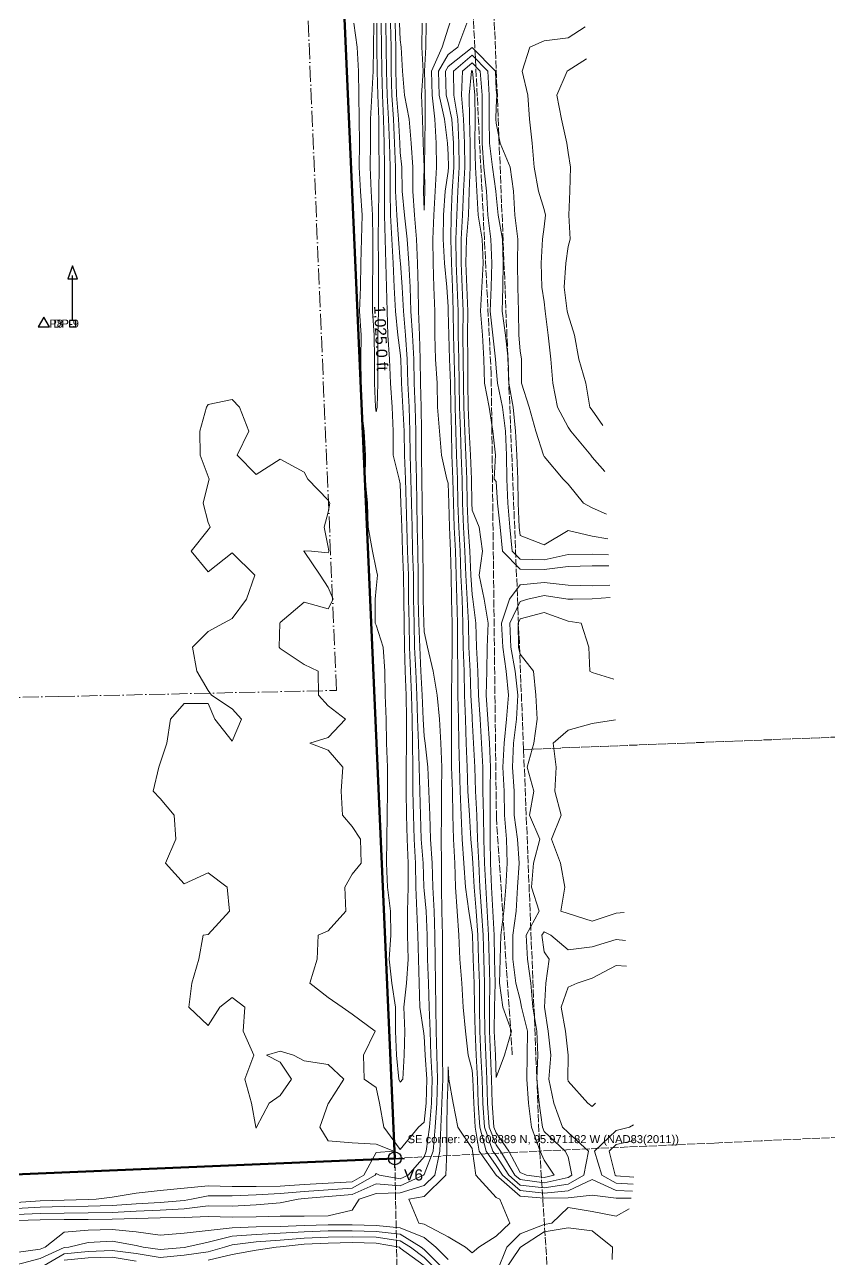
# Model space of a CAD drawing. Extents: x 2926914 to 2934323, y 13779309 to 13785155.
# Drawn here: x 2930566 to 2931069, y 13781331 to 13782103 of the extents above; entities that cross this region are included whole.
import ezdxf
from ezdxf.enums import TextEntityAlignment as Align

# ---------------------------------------------------------------- set-up
doc = ezdxf.new("R2010")
doc.units = 21
doc.header["$LTSCALE"] = 10
doc.header["$MEASUREMENT"] = 0
doc.linetypes.add('DASHDOT', pattern=[1.4, 1, -0.2, 0, -0.2])
doc.linetypes.add('DASHED', pattern=[0.6, 0.5, -0.1])
for name, color, linetype, lineweight in [('ANNO-LABELS', 7, 'CONTINUOUS', 18), ('AQ-DATAPOINT', 7, 'CONTINUOUS', 25), ('AQ-PHOTO', 30, 'CONTINUOUS', 25), ('EXIST-DITCH-NHD', 4, 'DASHED', 18), ('EXIST-PIPELINE-RRC', 30, 'DASHDOT', 18), ('PROJ-ADJOINING', 8, 'DASHED', 13), ('PROJ-AREA', 7, 'CONTINUOUS', 70), ('PROJ-LINE-DIMS', 7, 'CONTINUOUS', 18), ('REF-POINT', 7, 'CONTINUOUS', 25), ('TOPO-CONTOUR', 34, 'CONTINUOUS', 9)]:
    doc.layers.add(name, color=color, linetype=linetype, lineweight=lineweight)
doc.styles.add('LABEL', font='arial.ttf')

# ---------------------------------------------------------------- blocks, each defined once
blk = doc.blocks.new('DP_UPLAND')
at = {"color": 0, "lineweight": -2}
blk.add_lwpolyline([(0, 4), (-3.5, -2), (3.5, -2)], close=True, dxfattribs=at)
blk = doc.blocks.new('PHOTO_ARROW')
at = {"color": 0, "lineweight": -2}
blk.add_line((0, 2), (0, 30), dxfattribs=at)
for points in [[(0, 36), (-3, 28), (3, 28)], [(-2, -2), (2, -2), (2, 2), (-2, 2)]]:
    blk.add_lwpolyline(points, close=True, dxfattribs=at)
blk = doc.blocks.new('REF_POINT')
at = {"color": 0, "lineweight": -2}
for p, q in [((-6, 0), (6, 0)), ((0, -6), (0, 6))]:
    blk.add_line(p, q, dxfattribs=at)
blk.add_circle((0, 0), 4, dxfattribs=at)

msp = doc.modelspace()

# ---------------------------------------------------------------- linework, layer by layer
at = {"layer": 'EXIST-DITCH-NHD'}
msp.add_lwpolyline([(2930871.09, 13781458.87), (2930861.19, 13781606.56), (2930857.91, 13781884.32), (2930815.81, 13782724.91), (2930812.21, 13782767.37)], dxfattribs=at)
at = {"layer": 'EXIST-PIPELINE-RRC'}
for points in [[(2930587.65, 13781682.85), (2930761.13, 13781686.68), (2930733.95, 13782329.73), (2930739.07, 13782667.61)], [(2930225.93, 13781669.52), (2930359.26, 13781523.68), (2930357.18, 13781682.02), (2930377.51, 13781680.15), (2930395.92, 13781678.63), (2930587.65, 13781682.85)]]:
    msp.add_lwpolyline(points, dxfattribs=at)
at = {"layer": 'PROJ-ADJOINING'}
for points in [[(2931023.91, 13782429.82), (2931969.15, 13782464.69), (2931989.29, 13781990.2), (2931842.03, 13781983.9), (2931815.6, 13781982.64), (2931188.4, 13781958.45), (2931201.17, 13781662.53), (2930878.17, 13781649.73), (2930857.05, 13782174.29), (2930856.57, 13782194.79), (2930846.09, 13782422.67), (2930998.64, 13782428.87)], [(2932002.33, 13781714.64), (2931845.08, 13781797.52), (2931809.1, 13781795.81), (2931786.19, 13781794.71), (2931641.93, 13781787.83), (2931559.46, 13781783.89), (2931541.81, 13781783.05), (2931541.97, 13781779.11), (2931556.28, 13781429.33), (2931556.18, 13781429.32), (2931528.98, 13781428.21), (2931426.59, 13781423.51), (2931407.69, 13781422.64), (2931258.34, 13781415.78), (2931177.32, 13781412.06), (2931026.74, 13781405.14), (2930997.41, 13781403.79), (2930888.27, 13781398.78), (2930878.17, 13781649.73), (2931201.17, 13781662.53), (2931277.36, 13781665.03), (2931268.15, 13781891.72), (2931993.07, 13781918.45)], [(2930916.98, 13780757.23), (2930827.75, 13780753.5), (2930820.2, 13780837.19), (2930817.97, 13780923.16), (2930814.97, 13780985.66), (2930812.36, 13781059.29), (2930810.78, 13781092.41), (2930809.28, 13781117.98), (2930805.79, 13781177.53), (2930799.31, 13781308.37), (2930797.67, 13781394.22), (2930888.27, 13781398.78), (2930893.64, 13781314.68), (2930900.85, 13781095.49), (2930902.65, 13781065.46), (2930907.55, 13780907.66), (2930911.06, 13780842.67)]]:
    msp.add_lwpolyline(points, close=True, dxfattribs=at)
at = {"layer": 'PROJ-AREA'}
msp.add_lwpolyline([(2929677.82, 13781347.12), (2929632.73, 13782349.66), (2929630.14, 13782429.14), (2930750.02, 13782474.25), (2930752.5, 13782418.17), (2930797.67, 13781394.22)], close=True, dxfattribs=at)
at = {"layer": 'TOPO-CONTOUR'}
for points, elevation in [([(2930561.01, 13781366.68), (2930576.01, 13781367.61), (2930591.01, 13781368.17), (2930606.01, 13781368.53), (2930611.03, 13781368.72), (2930621.01, 13781370.02), (2930636.01, 13781372.51), (2930651.01, 13781374.07), (2930666.01, 13781375.51), (2930681.01, 13781377.02), (2930696.01, 13781376.63), (2930711.01, 13781376.65), (2930726.01, 13781376.84), (2930741.01, 13781377.82), (2930756.01, 13781378.75), (2930771.01, 13781379.64), (2930778.32, 13781383.72), (2930786.01, 13781397.96), (2930797.06, 13781398.72), (2930786.01, 13781403.07), (2930771.01, 13781404.01), (2930756.01, 13781405.19), (2930750.79, 13781413.72), (2930756.01, 13781428.42), (2930756.27, 13781428.72), (2930765.86, 13781443.72), (2930756.01, 13781452.94), (2930741.01, 13781455.22), (2930734.41, 13781458.72), (2930726.01, 13781461.23), (2930717.51, 13781458.72), (2930726.01, 13781454.24), (2930733.16, 13781443.72), (2930726.01, 13781433.41), (2930719.07, 13781428.72), (2930711.22, 13781413.72), (2930711.01, 13781412.98), (2930710.81, 13781413.72), (2930708.15, 13781428.72), (2930703.88, 13781443.72), (2930709.43, 13781458.72), (2930702.88, 13781473.72), (2930703.87, 13781488.72), (2930696.01, 13781494.64), (2930688.18, 13781488.72), (2930681.01, 13781477.29), (2930668.84, 13781488.72), (2930670.75, 13781503.72), (2930675.17, 13781518.72), (2930677.83, 13781533.72), (2930681.01, 13781534.13), (2930694.4, 13781548.72), (2930692.89, 13781563.72), (2930681.01, 13781572.74), (2930666.01, 13781565.71), (2930654.21, 13781578.72), (2930660.75, 13781593.72), (2930659.8, 13781608.72), (2930651.01, 13781619.21), (2930646.65, 13781623.72), (2930650.13, 13781638.72), (2930651.01, 13781641.15), (2930655.1, 13781653.72), (2930657.47, 13781668.72), (2930666.01, 13781678.43), (2930681.01, 13781678.52), (2930685.19, 13781668.72), (2930696.01, 13781654.99), (2930701.89, 13781668.72), (2930696.01, 13781675.23), (2930683.05, 13781683.72), (2930681.01, 13781686.52), (2930673.92, 13781698.72), (2930671.15, 13781713.72), (2930681.01, 13781723.57), (2930690.53, 13781728.72), (2930696.01, 13781731.56), (2930704.85, 13781743.72), (2930710.08, 13781758.72), (2930696.01, 13781772.65), (2930681.01, 13781760.83), (2930670.4, 13781773.72), (2930681.01, 13781786.91), (2930682.16, 13781788.72), (2930681.01, 13781791.59), (2930677.76, 13781803.72), (2930681.01, 13781816.39), (2930681.64, 13781818.72), (2930681.01, 13781820.24), (2930675.93, 13781833.72), (2930675.83, 13781848.72), (2930679.91, 13781863.72), (2930681.01, 13781865.25), (2930696.01, 13781868.46), (2930700.47, 13781863.72), (2930706.47, 13781848.72), (2930699.19, 13781833.72), (2930711.01, 13781821.59), (2930726.01, 13781831.26), (2930741.01, 13781823.13), (2930743.28, 13781818.72), (2930756.01, 13781805.57), (2930757.09, 13781803.72), (2930756.01, 13781798.15), (2930753.42, 13781788.72), (2930756.01, 13781776.15), (2930756.38, 13781773.72), (2930756.01, 13781772.64), (2930745.55, 13781773.72), (2930741.01, 13781773.98), (2930740.63, 13781773.72), (2930741.01, 13781773.47), (2930750.91, 13781758.72), (2930756.01, 13781750.89), (2930759.14, 13781743.72), (2930756.01, 13781737.68), (2930741.01, 13781741.74), (2930726.01, 13781729.07), (2930725.82, 13781728.72), (2930725.33, 13781713.72), (2930726.01, 13781712.91), (2930741.01, 13781702.78), (2930749.77, 13781698.72), (2930750.03, 13781683.72), (2930756.01, 13781677.11), (2930766.75, 13781668.72), (2930756.01, 13781657.33), (2930744.51, 13781653.72), (2930756.01, 13781649.24), (2930765.24, 13781638.72), (2930764.19, 13781623.72), (2930764.89, 13781608.72), (2930771.01, 13781601.7), (2930776.2, 13781593.72), (2930776.63, 13781578.72), (2930771.01, 13781571.86), (2930766.49, 13781563.72), (2930767.06, 13781548.72), (2930756.01, 13781536.5), (2930749.7, 13781533.72), (2930749.1, 13781518.72), (2930744.6, 13781503.72), (2930756.01, 13781494.68), (2930764.71, 13781488.72), (2930771.01, 13781484.34), (2930785.46, 13781473.72), (2930778.05, 13781458.72), (2930778.51, 13781443.72), (2930786.01, 13781438.5), (2930788.02, 13781428.72), (2930790.83, 13781413.72), (2930801.01, 13781399.69), (2930812.37, 13781413.72), (2930816.01, 13781416.73), (2930817.27, 13781428.72), (2930817.78, 13781443.72), (2930816.63, 13781458.72), (2930816.01, 13781470.64), (2930815.5, 13781473.72), (2930813.28, 13781488.72), (2930812.9, 13781503.72), (2930812.48, 13781518.72), (2930812.08, 13781533.72), (2930811.53, 13781548.72), (2930810.89, 13781563.72), (2930810.65, 13781578.72), (2930809.78, 13781593.72), (2930809.3, 13781608.72), (2930808.99, 13781623.72), (2930808.88, 13781638.72), (2930808.7, 13781653.72), (2930808.43, 13781668.72), (2930808.02, 13781683.72), (2930807.45, 13781698.72), (2930806.91, 13781713.72), (2930806.6, 13781728.72), (2930806.26, 13781743.72), (2930806.14, 13781758.72), (2930805.62, 13781773.72), (2930805.23, 13781788.72), (2930804.74, 13781803.72), (2930804.34, 13781818.72), (2930803.67, 13781833.72), (2930803.49, 13781848.72), (2930802.77, 13781863.72), (2930801.93, 13781878.72), (2930801.34, 13781893.72), (2930801.01, 13781897.64), (2930799.58, 13781908.72), (2930798.13, 13781923.72), (2930797.33, 13781938.72), (2930796.53, 13781953.72), (2930795.77, 13781968.72), (2930795.01, 13781983.72), (2930794.68, 13781998.72), (2930794.7, 13782013.72), (2930794.24, 13782028.72), (2930793.8, 13782043.72), (2930792.9, 13782058.72), (2930792.48, 13782073.72), (2930792.35, 13782088.72), (2930792.07, 13782103.72)], 123), ([(2930561.01, 13781362.9), (2930576.01, 13781363.68), (2930591.01, 13781364.11), (2930606.01, 13781364.36), (2930621.01, 13781364.79), (2930636.01, 13781365.69), (2930651.01, 13781366.56), (2930666.01, 13781367.89), (2930670.66, 13781368.72), (2930681.01, 13781370.88), (2930696.01, 13781370.81), (2930711.01, 13781371.44), (2930726.01, 13781372.18), (2930741.01, 13781373.46), (2930756.01, 13781374.53), (2930771.01, 13781375.67), (2930785.43, 13781383.72), (2930786.01, 13781384.8), (2930788.08, 13781383.72), (2930801.01, 13781381.46), (2930805.95, 13781383.72), (2930816.01, 13781395.22), (2930817.36, 13781398.72), (2930819.29, 13781413.72), (2930820.57, 13781428.72), (2930821.07, 13781443.72), (2930820.25, 13781458.72), (2930819.72, 13781473.72), (2930819.05, 13781488.72), (2930818.68, 13781503.72), (2930818.15, 13781518.72), (2930817.85, 13781533.72), (2930817.18, 13781548.72), (2930816.01, 13781561.57), (2930815.82, 13781563.72), (2930815.35, 13781578.72), (2930814.24, 13781593.72), (2930813.71, 13781608.72), (2930813.31, 13781623.72), (2930812.95, 13781638.72), (2930812.48, 13781653.72), (2930811.93, 13781668.72), (2930811.37, 13781683.72), (2930810.7, 13781698.72), (2930810.07, 13781713.72), (2930809.67, 13781728.72), (2930809.29, 13781743.72), (2930809.25, 13781758.72), (2930808.8, 13781773.72), (2930808.47, 13781788.72), (2930808.08, 13781803.72), (2930807.76, 13781818.72), (2930807.22, 13781833.72), (2930807.12, 13781848.72), (2930806.57, 13781863.72), (2930805.89, 13781878.72), (2930805.4, 13781893.72), (2930804.38, 13781908.72), (2930803.12, 13781923.72), (2930802.25, 13781938.72), (2930801.12, 13781953.72), (2930801.01, 13781954.84), (2930799.99, 13781968.72), (2930798.83, 13781983.72), (2930798.17, 13781998.72), (2930798.08, 13782013.72), (2930797.48, 13782028.72), (2930796.91, 13782043.72), (2930795.86, 13782058.72), (2930795.43, 13782073.72), (2930795.29, 13782088.72), (2930794.95, 13782103.72)], 123.5), ([(2930561.01, 13781355.35), (2930576.01, 13781355.82), (2930591.01, 13781355.98), (2930606.01, 13781356.01), (2930621.01, 13781356.14), (2930636.01, 13781356.57), (2930651.01, 13781357.03), (2930666.01, 13781357.34), (2930681.01, 13781357.87), (2930696.01, 13781357.48), (2930711.01, 13781357.62), (2930726.01, 13781358.02), (2930741.01, 13781358.07), (2930756.01, 13781358.36), (2930771.01, 13781361.81), (2930775.45, 13781368.72), (2930786.01, 13781372.3), (2930801.01, 13781372.58), (2930816.01, 13781377.15), (2930822.68, 13781383.72), (2930825.89, 13781398.72), (2930826.53, 13781413.72), (2930827.16, 13781428.72), (2930827.64, 13781443.72), (2930827.49, 13781458.72), (2930827.49, 13781473.72), (2930827.46, 13781488.72), (2930827.48, 13781503.72), (2930827.49, 13781518.72), (2930827.37, 13781533.72), (2930827.14, 13781548.72), (2930826.91, 13781563.72), (2930826.87, 13781578.72), (2930826.72, 13781593.72), (2930826.84, 13781608.72), (2930826.75, 13781623.72), (2930827.05, 13781638.72), (2930826.47, 13781653.72), (2930825.52, 13781668.72), (2930824.1, 13781683.72), (2930821.66, 13781698.72), (2930818.14, 13781713.72), (2930816.01, 13781723.32), (2930815.81, 13781728.72), (2930815.35, 13781743.72), (2930815.45, 13781758.72), (2930815.15, 13781773.72), (2930814.97, 13781788.72), (2930814.75, 13781803.72), (2930814.6, 13781818.72), (2930814.33, 13781833.72), (2930814.39, 13781848.72), (2930814.17, 13781863.72), (2930813.8, 13781878.72), (2930813.51, 13781893.72), (2930813.1, 13781908.72), (2930812.41, 13781923.72), (2930812.33, 13781938.72), (2930811.87, 13781953.72), (2930811.12, 13781968.72), (2930809.89, 13781983.72), (2930808.94, 13781998.72), (2930808.93, 13782013.72), (2930807.92, 13782028.72), (2930806.72, 13782043.72), (2930803.73, 13782058.72), (2930802.37, 13782073.72), (2930801.65, 13782088.72), (2930801.01, 13782093.27), (2930800.69, 13782103.72)], 124.5), ([(2930561.01, 13781359.12), (2930576.01, 13781359.75), (2930591.01, 13781360.04), (2930606.01, 13781360.19), (2930621.01, 13781360.46), (2930636.01, 13781361.13), (2930651.01, 13781361.8), (2930666.01, 13781362.62), (2930681.01, 13781364.45), (2930696.01, 13781364.33), (2930711.01, 13781365.13), (2930726.01, 13781366.52), (2930737.23, 13781368.72), (2930741.01, 13781369.1), (2930756.01, 13781370.32), (2930771.01, 13781371.69), (2930786.01, 13781378.25), (2930801.01, 13781377.02), (2930815.62, 13781383.72), (2930816.01, 13781384.17), (2930821.62, 13781398.72), (2930822.91, 13781413.72), (2930823.86, 13781428.72), (2930824.35, 13781443.72), (2930823.87, 13781458.72), (2930823.61, 13781473.72), (2930823.26, 13781488.72), (2930823.08, 13781503.72), (2930822.82, 13781518.72), (2930822.61, 13781533.72), (2930822.16, 13781548.72), (2930821.35, 13781563.72), (2930821.03, 13781578.72), (2930820.03, 13781593.72), (2930819.51, 13781608.72), (2930818.95, 13781623.72), (2930818.22, 13781638.72), (2930816.67, 13781653.72), (2930816.01, 13781658.05), (2930815.44, 13781668.72), (2930814.72, 13781683.72), (2930813.95, 13781698.72), (2930813.22, 13781713.72), (2930812.74, 13781728.72), (2930812.32, 13781743.72), (2930812.35, 13781758.72), (2930811.98, 13781773.72), (2930811.72, 13781788.72), (2930811.41, 13781803.72), (2930811.18, 13781818.72), (2930810.78, 13781833.72), (2930810.76, 13781848.72), (2930810.37, 13781863.72), (2930809.85, 13781878.72), (2930809.45, 13781893.72), (2930808.74, 13781908.72), (2930807.77, 13781923.72), (2930807.29, 13781938.72), (2930806.49, 13781953.72), (2930805.37, 13781968.72), (2930803.68, 13781983.72), (2930802.26, 13781998.72), (2930801.95, 13782013.72), (2930801.01, 13782022.79), (2930800.73, 13782028.72), (2930800.03, 13782043.72), (2930798.81, 13782058.72), (2930798.37, 13782073.72), (2930798.22, 13782088.72), (2930797.82, 13782103.72)], 124), ([(2930772.01, 13782103.72), (2930774.09, 13782088.72), (2930775.01, 13782073.72), (2930775.21, 13782058.72), (2930775.39, 13782043.72), (2930775.59, 13782028.72), (2930775.48, 13782013.72), (2930776.19, 13781998.72), (2930777.22, 13781983.72), (2930776.9, 13781968.72), (2930776.48, 13781953.72), (2930776.14, 13781938.72), (2930775.59, 13781923.72), (2930776.72, 13781908.72), (2930776.46, 13781893.72), (2930776.61, 13781878.72), (2930776.53, 13781863.72), (2930778.5, 13781848.72), (2930779.31, 13781833.72), (2930779.07, 13781818.72), (2930780.63, 13781803.72), (2930781.05, 13781788.72), (2930783.7, 13781773.72), (2930786.01, 13781762.34), (2930786.94, 13781758.72), (2930786.01, 13781750.4), (2930785.32, 13781743.72), (2930785.39, 13781728.72), (2930786.01, 13781727.51), (2930790.38, 13781713.72), (2930791.52, 13781698.72), (2930791.55, 13781683.72), (2930792.3, 13781668.72), (2930792.42, 13781653.72), (2930793.16, 13781638.72), (2930793.01, 13781623.72), (2930792.87, 13781608.72), (2930792.72, 13781593.72), (2930792.55, 13781578.72), (2930793.11, 13781563.72), (2930794.97, 13781548.72), (2930795.16, 13781533.72), (2930794.2, 13781518.72), (2930795.87, 13781503.72), (2930798.05, 13781488.72), (2930798.02, 13781473.72), (2930798.73, 13781458.72), (2930800.11, 13781443.72), (2930801.01, 13781441.91), (2930802.76, 13781443.72), (2930803.48, 13781458.72), (2930803.89, 13781473.72), (2930803.38, 13781488.72), (2930805.01, 13781503.72), (2930805.99, 13781518.72), (2930805.66, 13781533.72), (2930805.67, 13781548.72), (2930805.96, 13781563.72), (2930805.94, 13781578.72), (2930805.32, 13781593.72), (2930804.89, 13781608.72), (2930804.66, 13781623.72), (2930804.8, 13781638.72), (2930804.92, 13781653.72), (2930804.93, 13781668.72), (2930804.66, 13781683.72), (2930804.19, 13781698.72), (2930803.76, 13781713.72), (2930803.53, 13781728.72), (2930803.23, 13781743.72), (2930803.04, 13781758.72), (2930802.45, 13781773.72), (2930801.98, 13781788.72), (2930801.41, 13781803.72), (2930801.01, 13781815.79), (2930800.3, 13781818.72), (2930796.6, 13781833.72), (2930796.62, 13781848.72), (2930795.97, 13781863.72), (2930794.9, 13781878.72), (2930794.31, 13781893.72), (2930793.3, 13781908.72), (2930792.85, 13781923.72), (2930792.45, 13781938.72), (2930791.95, 13781953.72), (2930791.55, 13781968.72), (2930791.19, 13781983.72), (2930791.2, 13781998.72), (2930791.31, 13782013.72), (2930790.99, 13782028.72), (2930790.68, 13782043.72), (2930789.94, 13782058.72), (2930789.54, 13782073.72), (2930789.42, 13782088.72), (2930789.2, 13782103.72)], 122.5), ([(2930784.6, 13782103.72), (2930784.37, 13782088.72), (2930784.19, 13782073.72), (2930783.33, 13782058.72), (2930782.47, 13782043.72), (2930782.38, 13782028.72), (2930782.21, 13782013.72), (2930782.8, 13781998.72), (2930783.7, 13781983.72), (2930783.85, 13781968.72), (2930783.82, 13781953.72), (2930783.64, 13781938.72), (2930783.65, 13781923.72), (2930784.72, 13781908.72), (2930784.86, 13781893.72), (2930785.02, 13781878.72), (2930785.5, 13781863.72), (2930786.01, 13781860.78), (2930786.55, 13781863.72), (2930786.95, 13781878.72), (2930787.01, 13781893.72), (2930787.03, 13781908.72), (2930787.56, 13781923.72), (2930787.56, 13781938.72), (2930787.38, 13781953.72), (2930787.32, 13781968.72), (2930787.37, 13781983.72), (2930787.71, 13781998.72), (2930787.92, 13782013.72), (2930787.75, 13782028.72), (2930787.57, 13782043.72), (2930786.99, 13782058.72), (2930786.6, 13782073.72), (2930786.48, 13782088.72), (2930786.33, 13782103.72)], 122), ([(2930817.26, 13782103.72), (2930817.12, 13782088.72), (2930816.19, 13782073.72), (2930816.71, 13782058.72), (2930816.7, 13782043.72), (2930816.5, 13782028.72), (2930816.12, 13782013.72), (2930816.38, 13781998.72), (2930816.01, 13781986.75), (2930815.63, 13781998.72), (2930815.91, 13782013.72), (2930815.49, 13782028.72), (2930815.06, 13782043.72), (2930814.32, 13782058.72), (2930815.47, 13782073.72), (2930814.6, 13782088.72), (2930814.74, 13782103.72)], 125), ([(2930832.04, 13782103.72), (2930831.01, 13782100.58), (2930827.3, 13782088.72), (2930820.55, 13782073.72), (2930821.07, 13782058.72), (2930822.7, 13782043.72), (2930823.55, 13782028.72), (2930823.81, 13782013.72), (2930822.81, 13781998.72), (2930821.99, 13781983.72), (2930821.45, 13781968.72), (2930821.57, 13781953.72), (2930821.96, 13781938.72), (2930822.65, 13781923.72), (2930822.64, 13781908.72), (2930823.19, 13781893.72), (2930824.12, 13781878.72), (2930824.36, 13781863.72), (2930825.54, 13781848.72), (2930826.78, 13781833.72), (2930830.09, 13781818.72), (2930831.01, 13781816.18), (2930831.39, 13781803.72), (2930831.93, 13781788.72), (2930832.54, 13781773.72), (2930832.89, 13781758.72), (2930833.16, 13781743.72), (2930833.52, 13781728.72), (2930833.45, 13781713.72), (2930833.33, 13781698.72), (2930833.13, 13781683.72), (2930833.1, 13781668.72), (2930833.11, 13781653.72), (2930833.18, 13781638.72), (2930833.67, 13781623.72), (2930833.96, 13781608.72), (2930834.45, 13781593.72), (2930835.1, 13781578.72), (2930835.65, 13781563.72), (2930836.66, 13781548.72), (2930837.67, 13781533.72), (2930838.28, 13781518.72), (2930839.52, 13781503.72), (2930840.34, 13781488.72), (2930841.79, 13781473.72), (2930843.54, 13781458.72), (2930846.01, 13781449.42), (2930846.36, 13781443.72), (2930846.97, 13781428.72), (2930847.91, 13781413.72), (2930850.48, 13781398.72), (2930861.01, 13781383.76), (2930861.04, 13781383.72), (2930876.01, 13781370.65), (2930891.01, 13781369.33), (2930906.01, 13781369.63), (2930921.01, 13781371.19), (2930936.01, 13781369.43), (2930945.5, 13781369.34)], 124.5), ([(2930842.65, 13782103.72), (2930837.03, 13782088.72), (2930831.01, 13782084.03), (2930824.92, 13782073.72), (2930825.43, 13782058.72), (2930828.69, 13782043.72), (2930830.61, 13782028.72), (2930831.01, 13782021.63), (2930831.23, 13782013.72), (2930831.01, 13782010.9), (2930829.24, 13781998.72), (2930828.05, 13781983.72), (2930827.83, 13781968.72), (2930828.77, 13781953.72), (2930830.1, 13781938.72), (2930831.01, 13781926.3), (2930831.08, 13781923.72), (2930831.47, 13781908.72), (2930831.94, 13781893.72), (2930832.45, 13781878.72), (2930832.67, 13781863.72), (2930833.08, 13781848.72), (2930833.37, 13781833.72), (2930833.85, 13781818.72), (2930834.28, 13781803.72), (2930834.84, 13781788.72), (2930835.52, 13781773.72), (2930835.95, 13781758.72), (2930836.43, 13781743.72), (2930836.89, 13781728.72), (2930836.94, 13781713.72), (2930837.13, 13781698.72), (2930837.15, 13781683.72), (2930837.44, 13781668.72), (2930837.65, 13781653.72), (2930838.01, 13781638.72), (2930838.53, 13781623.72), (2930839.13, 13781608.72), (2930839.81, 13781593.72), (2930840.86, 13781578.72), (2930841.95, 13781563.72), (2930843.92, 13781548.72), (2930846.01, 13781535.65), (2930846.16, 13781533.72), (2930846.67, 13781518.72), (2930847.27, 13781503.72), (2930847.52, 13781488.72), (2930847.93, 13781473.72), (2930848.45, 13781458.72), (2930849.3, 13781443.72), (2930849.85, 13781428.72), (2930850.84, 13781413.72), (2930854.75, 13781398.72), (2930861.01, 13781389.83), (2930864.95, 13781383.72), (2930876.01, 13781374.07), (2930891.01, 13781372.54), (2930906.01, 13781373.87), (2930921.01, 13781380.99), (2930936.01, 13781374.07), (2930946.17, 13781373.72)], 124), ([(2930928.88, 13781823.51), (2930921.01, 13781832.33), (2930920.16, 13781833.72), (2930907.77, 13781848.72), (2930906.01, 13781851.21), (2930899.39, 13781863.72), (2930896.52, 13781878.72), (2930895.1, 13781893.72), (2930893.54, 13781908.72), (2930891.74, 13781923.72), (2930891.01, 13781929.59), (2930889.65, 13781938.72), (2930889.13, 13781953.72), (2930890.02, 13781968.72), (2930891.01, 13781976.28), (2930891.88, 13781983.72), (2930891.01, 13781987.3), (2930887.5, 13781998.72), (2930884.68, 13782013.72), (2930883.59, 13782028.72), (2930881.81, 13782043.72), (2930880.91, 13782058.72), (2930877.24, 13782073.72), (2930882.14, 13782088.72), (2930891.01, 13782092.63), (2930906.01, 13782094.52), (2930916.62, 13782101.3)], 124), ([(2930930.06, 13781796.76), (2930921.01, 13781800.83), (2930915.7, 13781803.72), (2930906.01, 13781815.53), (2930902.96, 13781818.72), (2930891.01, 13781832.9), (2930890.69, 13781833.72), (2930885.86, 13781848.72), (2930881.74, 13781863.72), (2930876.8, 13781878.72), (2930876.93, 13781893.72), (2930876.01, 13781898.9), (2930875.19, 13781908.72), (2930875.02, 13781923.72), (2930874.5, 13781938.72), (2930874.44, 13781953.72), (2930874.62, 13781968.72), (2930872.66, 13781983.72), (2930871.81, 13781998.72), (2930869.73, 13782013.72), (2930863.5, 13782028.72), (2930861.01, 13782041.17), (2930860.91, 13782043.72), (2930861.01, 13782051.05), (2930861.54, 13782058.72), (2930861.01, 13782062.19), (2930860.6, 13782073.72), (2930846.01, 13782088.47), (2930831.01, 13782076.65), (2930829.28, 13782073.72), (2930829.78, 13782058.72), (2930831.01, 13782054), (2930833.28, 13782043.72), (2930834.29, 13782028.72), (2930834.61, 13782013.72), (2930833.58, 13781998.72), (2930832.86, 13781983.72), (2930832.64, 13781968.72), (2930833.09, 13781953.72), (2930833.7, 13781938.72), (2930834.15, 13781923.72), (2930834.38, 13781908.72), (2930834.76, 13781893.72), (2930835.18, 13781878.72), (2930835.37, 13781863.72), (2930835.86, 13781848.72), (2930836.28, 13781833.72), (2930836.76, 13781818.72), (2930837.16, 13781803.72), (2930837.76, 13781788.72), (2930838.51, 13781773.72), (2930839.01, 13781758.72), (2930839.7, 13781743.72), (2930840.27, 13781728.72), (2930840.43, 13781713.72), (2930840.94, 13781698.72), (2930841.18, 13781683.72), (2930841.77, 13781668.72), (2930842.18, 13781653.72), (2930842.83, 13781638.72), (2930843.38, 13781623.72), (2930844.29, 13781608.72), (2930845.16, 13781593.72), (2930846.01, 13781584.72), (2930846.4, 13781578.72), (2930847.28, 13781563.72), (2930848.48, 13781548.72), (2930849.54, 13781533.72), (2930850, 13781518.72), (2930850.53, 13781503.72), (2930850.63, 13781488.72), (2930850.89, 13781473.72), (2930851.47, 13781458.72), (2930852.23, 13781443.72), (2930852.73, 13781428.72), (2930853.77, 13781413.72), (2930859.03, 13781398.72), (2930861.01, 13781395.91), (2930868.86, 13781383.72), (2930876.01, 13781377.49), (2930891.01, 13781375.76), (2930906.01, 13781378.1), (2930915.73, 13781383.72), (2930918.83, 13781398.72), (2930906.01, 13781410.37), (2930902.48, 13781413.72), (2930897.02, 13781428.72), (2930893.88, 13781443.72), (2930895.13, 13781458.72), (2930893.61, 13781473.72), (2930891.21, 13781488.72), (2930892.12, 13781503.72), (2930894.07, 13781518.72), (2930891.01, 13781523.2), (2930889.67, 13781533.72), (2930891.01, 13781535.83), (2930895.17, 13781533.72), (2930906.01, 13781524.55), (2930921.01, 13781526.5), (2930936.01, 13781530.96), (2930941.81, 13781530.32)], 123.5), ([(2930930.74, 13781781.42), (2930921.01, 13781783.06), (2930906.01, 13781786.67), (2930891.01, 13781777.54), (2930876.01, 13781783.54), (2930875.46, 13781788.72), (2930874.72, 13781803.72), (2930874.53, 13781818.72), (2930873.98, 13781833.72), (2930873.15, 13781848.72), (2930871.55, 13781863.72), (2930869.03, 13781878.72), (2930868.46, 13781893.72), (2930866.8, 13781908.72), (2930864.87, 13781923.72), (2930865.14, 13781938.72), (2930865.4, 13781953.72), (2930864.99, 13781968.72), (2930862.29, 13781983.72), (2930861.01, 13781996.14), (2930860.86, 13781998.72), (2930858.66, 13782013.72), (2930856.95, 13782028.72), (2930856.58, 13782043.72), (2930856.67, 13782058.72), (2930855.83, 13782073.72), (2930846.01, 13782083.64), (2930834.41, 13782073.72), (2930834.48, 13782058.72), (2930836.98, 13782043.72), (2930837.78, 13782028.72), (2930837.99, 13782013.72), (2930837.12, 13781998.72), (2930836.47, 13781983.72), (2930835.9, 13781968.72), (2930836.1, 13781953.72), (2930836.72, 13781938.72), (2930837.22, 13781923.72), (2930837.29, 13781908.72), (2930837.59, 13781893.72), (2930837.91, 13781878.72), (2930838.06, 13781863.72), (2930838.65, 13781848.72), (2930839.18, 13781833.72), (2930839.68, 13781818.72), (2930840.04, 13781803.72), (2930840.67, 13781788.72), (2930841.5, 13781773.72), (2930842.07, 13781758.72), (2930842.97, 13781743.72), (2930843.65, 13781728.72), (2930843.92, 13781713.72), (2930844.74, 13781698.72), (2930845.21, 13781683.72), (2930846.01, 13781670.13), (2930846.11, 13781668.72), (2930846.79, 13781653.72), (2930847.69, 13781638.72), (2930848.11, 13781623.72), (2930848.85, 13781608.72), (2930849.34, 13781593.72), (2930850.09, 13781578.72), (2930850.87, 13781563.72), (2930851.95, 13781548.72), (2930852.93, 13781533.72), (2930853.33, 13781518.72), (2930853.79, 13781503.72), (2930853.74, 13781488.72), (2930853.86, 13781473.72), (2930854.48, 13781458.72), (2930855.17, 13781443.72), (2930855.61, 13781428.72), (2930856.7, 13781413.72), (2930861.01, 13781402.74), (2930863.78, 13781398.72), (2930872.78, 13781383.72), (2930876.01, 13781380.9), (2930891.01, 13781378.98), (2930906.01, 13781382.34)], 123), ([(2930931.18, 13781771.31), (2930921.01, 13781771.77), (2930906.01, 13781771.6), (2930891.01, 13781768.31), (2930876.01, 13781768.6), (2930870.98, 13781773.72), (2930869.48, 13781788.72), (2930868.31, 13781803.72), (2930867.71, 13781818.72), (2930867.46, 13781833.72), (2930866.76, 13781848.72), (2930865.04, 13781863.72), (2930861.76, 13781878.72), (2930861.01, 13781887.95), (2930860.54, 13781893.72), (2930858.99, 13781908.72), (2930857.27, 13781923.72), (2930857.82, 13781938.72), (2930858.26, 13781953.72), (2930857.74, 13781968.72), (2930855.8, 13781983.72), (2930854.95, 13781998.72), (2930853.33, 13782013.72), (2930852.32, 13782028.72), (2930852.26, 13782043.72), (2930852.2, 13782058.72), (2930851.06, 13782073.72), (2930846.01, 13782078.82), (2930840.05, 13782073.72), (2930839.31, 13782058.72), (2930840.67, 13782043.72), (2930841.26, 13782028.72), (2930841.37, 13782013.72), (2930840.66, 13781998.72), (2930840.07, 13781983.72), (2930839.15, 13781968.72), (2930839.11, 13781953.72), (2930839.74, 13781938.72), (2930840.29, 13781923.72), (2930840.2, 13781908.72), (2930840.41, 13781893.72), (2930840.65, 13781878.72), (2930840.76, 13781863.72), (2930841.43, 13781848.72), (2930842.08, 13781833.72), (2930842.59, 13781818.72), (2930842.92, 13781803.72), (2930843.59, 13781788.72), (2930844.49, 13781773.72), (2930845.13, 13781758.72), (2930846.01, 13781746.64), (2930846.5, 13781743.72), (2930848.3, 13781728.72), (2930848.68, 13781713.72), (2930849.65, 13781698.72), (2930849.89, 13781683.72), (2930850.98, 13781668.72), (2930851.83, 13781653.72), (2930852.6, 13781638.72), (2930852.68, 13781623.72), (2930853.1, 13781608.72), (2930853.3, 13781593.72), (2930853.79, 13781578.72), (2930854.46, 13781563.72), (2930855.42, 13781548.72), (2930856.32, 13781533.72), (2930856.66, 13781518.72), (2930857.05, 13781503.72), (2930856.84, 13781488.72), (2930856.83, 13781473.72), (2930857.5, 13781458.72), (2930858.11, 13781443.72), (2930858.49, 13781428.72), (2930859.64, 13781413.72), (2930861.01, 13781410.22), (2930868.93, 13781398.72), (2930876.01, 13781385.4), (2930880.03, 13781383.72), (2930891.01, 13781382.19)], 122.5), ([(2930927.61, 13781852.19), (2930921.01, 13781861.71), (2930919.57, 13781863.72), (2930917.01, 13781878.72), (2930912.72, 13781893.72), (2930910.05, 13781908.72), (2930906.01, 13781921.41), (2930905.34, 13781923.72), (2930903.49, 13781938.72), (2930904.51, 13781953.72), (2930906.01, 13781964.03), (2930907.29, 13781968.72), (2930906.51, 13781983.72), (2930907.14, 13781998.72), (2930907.44, 13782013.72), (2930906.01, 13782022.81), (2930905.24, 13782028.72), (2930901.89, 13782043.72), (2930898.96, 13782058.72), (2930905.42, 13782073.72), (2930906.01, 13782074.03), (2930917.51, 13782081.26)], 124.5), ([(2930931.48, 13781764.45), (2930921.01, 13781764.56), (2930906.01, 13781764.07), (2930891.01, 13781762.16), (2930876.01, 13781762.41), (2930864.9, 13781773.72), (2930863.49, 13781788.72), (2930861.9, 13781803.72), (2930861.01, 13781817.15), (2930859.73, 13781818.72), (2930860.56, 13781833.72), (2930859.01, 13781848.72), (2930856.7, 13781863.72), (2930853.78, 13781878.72), (2930853.22, 13781893.72), (2930852.5, 13781908.72), (2930851.22, 13781923.72), (2930852.13, 13781938.72), (2930852.91, 13781953.72), (2930852.18, 13781968.72), (2930849.86, 13781983.72), (2930849.03, 13781998.72), (2930848, 13782013.72), (2930847.7, 13782028.72), (2930847.93, 13782043.72), (2930847.74, 13782058.72), (2930846.29, 13782073.72), (2930846.01, 13782074), (2930845.68, 13782073.72), (2930844.14, 13782058.72), (2930844.37, 13782043.72), (2930844.74, 13782028.72), (2930844.75, 13782013.72), (2930844.2, 13781998.72), (2930843.68, 13781983.72), (2930842.41, 13781968.72), (2930842.13, 13781953.72), (2930842.77, 13781938.72), (2930843.37, 13781923.72), (2930843.11, 13781908.72), (2930843.23, 13781893.72), (2930843.38, 13781878.72), (2930843.46, 13781863.72), (2930844.22, 13781848.72), (2930844.98, 13781833.72), (2930845.5, 13781818.72), (2930845.81, 13781803.72), (2930846.01, 13781799.23), (2930850.32, 13781788.72), (2930852.51, 13781773.72), (2930850.38, 13781758.72), (2930853.5, 13781743.72), (2930855.95, 13781728.72), (2930855.33, 13781713.72), (2930855.12, 13781698.72), (2930854.74, 13781683.72), (2930855.85, 13781668.72), (2930856.86, 13781653.72), (2930857.52, 13781638.72), (2930857.26, 13781623.72), (2930857.34, 13781608.72), (2930857.26, 13781593.72), (2930857.48, 13781578.72), (2930858.05, 13781563.72), (2930858.89, 13781548.72), (2930859.71, 13781533.72), (2930859.99, 13781518.72), (2930860.31, 13781503.72), (2930859.95, 13781488.72), (2930859.79, 13781473.72), (2930860.52, 13781458.72), (2930861.01, 13781444.71)], 122), ([(2930861.01, 13781444.71), (2930866.17, 13781458.72), (2930870.51, 13781473.72), (2930865.2, 13781488.72), (2930863.2, 13781503.72), (2930863.45, 13781518.72), (2930863.89, 13781533.72), (2930865.76, 13781548.72), (2930867.02, 13781563.72), (2930868, 13781578.72), (2930867.56, 13781593.72), (2930866.26, 13781608.72), (2930866.08, 13781623.72), (2930865.22, 13781638.72), (2930865.96, 13781653.72), (2930867.54, 13781668.72), (2930868.7, 13781683.72), (2930867.21, 13781698.72), (2930865.22, 13781713.72), (2930864.42, 13781728.72), (2930869.34, 13781743.72), (2930876.01, 13781752.59), (2930891.01, 13781754.18), (2930906.01, 13781752.47), (2930921.01, 13781752.09), (2930932.02, 13781752.36)], 122), ([(2930891.01, 13781382.19), (2930897.22, 13781383.72), (2930891.01, 13781393.11), (2930888.45, 13781398.72), (2930883.02, 13781413.72), (2930881.31, 13781428.72), (2930880.27, 13781443.72), (2930880.47, 13781458.72), (2930880.55, 13781473.72), (2930876.84, 13781488.72), (2930876.01, 13781493.19), (2930873.26, 13781503.72), (2930871.38, 13781518.72), (2930871.36, 13781533.72), (2930873.5, 13781548.72), (2930874.29, 13781563.72), (2930875.3, 13781578.72), (2930874.46, 13781593.72), (2930872.33, 13781608.72), (2930872.26, 13781623.72), (2930871.14, 13781638.72), (2930871.96, 13781653.72), (2930873.7, 13781668.72), (2930874.63, 13781683.72), (2930872.97, 13781698.72), (2930870.14, 13781713.72), (2930869.56, 13781728.72), (2930876.01, 13781742.22), (2930880.91, 13781743.72), (2930891.01, 13781746.05), (2930905.75, 13781743.72), (2930906.01, 13781743.65), (2930908.88, 13781743.72), (2930921.01, 13781743.9), (2930932.35, 13781744.81)], 122.5), ([(2930906.01, 13781382.34), (2930908.41, 13781383.72), (2930906.01, 13781395.26), (2930904.21, 13781398.72), (2930891.01, 13781410.99), (2930889.91, 13781413.72), (2930887.81, 13781428.72), (2930886.38, 13781443.72), (2930886.98, 13781458.72), (2930886.5, 13781473.72), (2930883.99, 13781488.72), (2930882.6, 13781503.72), (2930880.61, 13781518.72), (2930879.75, 13781533.72), (2930888, 13781548.72), (2930883.19, 13781563.72), (2930884.38, 13781578.72), (2930888.35, 13781593.72), (2930881.88, 13781608.72), (2930884.49, 13781623.72), (2930880.45, 13781638.72), (2930884.61, 13781653.72), (2930886.56, 13781668.72), (2930885.81, 13781683.72), (2930884.43, 13781698.72), (2930876.01, 13781709.39), (2930875.07, 13781713.72), (2930874.71, 13781728.72), (2930876.01, 13781731.45), (2930891.01, 13781735.41), (2930906.01, 13781729.88), (2930914.2, 13781728.72), (2930919.01, 13781713.72), (2930919.68, 13781698.72), (2930921.01, 13781697.86), (2930934.61, 13781693.6)], 123), ([(2930935.73, 13781668.33), (2930921.01, 13781666.07), (2930906.01, 13781661.74), (2930896.56, 13781653.72), (2930898.48, 13781638.72), (2930897.68, 13781623.72), (2930901.62, 13781608.72), (2930895.6, 13781593.72), (2930901.33, 13781578.72), (2930903.86, 13781563.72), (2930901.44, 13781548.72), (2930906.01, 13781547.17), (2930921.01, 13781542.4), (2930936.01, 13781547.49), (2930941.04, 13781547.78)], 123), ([(2930923.1, 13781428.72), (2930921.01, 13781426.68), (2930918.42, 13781428.72), (2930906.01, 13781442.46), (2930905.75, 13781443.72), (2930905.97, 13781458.72), (2930904.3, 13781473.72), (2930901.73, 13781488.72), (2930906.01, 13781501.16), (2930911.67, 13781503.72), (2930921.01, 13781506.83), (2930936.01, 13781514.75), (2930942.52, 13781514.23)], 124), ([(2930946.9, 13781415.15), (2930944.33, 13781413.72), (2930936.01, 13781411.52), (2930922.43, 13781398.72), (2930927.03, 13781383.72), (2930936.01, 13781378.72), (2930946.62, 13781378.09)], 123.5), ([(2930947.33, 13781405.34), (2930936.01, 13781402.82), (2930931.66, 13781398.72), (2930935.38, 13781383.72), (2930936.01, 13781383.37), (2930947.07, 13781382.44)], 123), ([(2930944.14, 13781362.67), (2930936.01, 13781358.03), (2930921.01, 13781360.98), (2930906.01, 13781363.53), (2930895.79, 13781353.72), (2930891.01, 13781352.85), (2930876.01, 13781346.95), (2930867.66, 13781338.72), (2930861.64, 13781323.72), (2930861.01, 13781320.48), (2930852.24, 13781308.72), (2930849, 13781293.72), (2930851.9, 13781278.72), (2930857.79, 13781263.72)], 124.5), ([(2930831.01, 13781330.92), (2930823.22, 13781338.72), (2930816.01, 13781344.65), (2930801.01, 13781350.82), (2930786.01, 13781352.17), (2930771.01, 13781352.63), (2930756.01, 13781352.66), (2930741.01, 13781352.26), (2930726.01, 13781351.59), (2930711.01, 13781351.33), (2930696.01, 13781350.81), (2930681.01, 13781349.13), (2930666.01, 13781347.49), (2930651.01, 13781346.24), (2930636.01, 13781348.36), (2930621.01, 13781349.65), (2930606.01, 13781349.42), (2930591.01, 13781348.06), (2930579.05, 13781338.72), (2930576.01, 13781337.38), (2930561.01, 13781335.45)], 124.5), ([(2930933.62, 13781331), (2930933.79, 13781338.72), (2930921.01, 13781348.89), (2930906.01, 13781350.85), (2930891.01, 13781348.22), (2930876.24, 13781338.72), (2930876.01, 13781338.52), (2930865.99, 13781323.72), (2930862.94, 13781308.72), (2930862.62, 13781293.72), (2930865.62, 13781278.72), (2930876.01, 13781268.05), (2930878.46, 13781268.03)], 124), ([(2930829.54, 13781323.72), (2930816.01, 13781337.26), (2930814.07, 13781338.72), (2930801.01, 13781346.76), (2930786.01, 13781348.53), (2930771.01, 13781348.95), (2930756.01, 13781348.86), (2930741.01, 13781348.35), (2930726.01, 13781347.38), (2930711.01, 13781346.73), (2930696.01, 13781345.5), (2930681.01, 13781341.83), (2930667.09, 13781338.72), (2930666.01, 13781338.56), (2930651.01, 13781337.24), (2930640.28, 13781338.72), (2930636.01, 13781339.76), (2930621.01, 13781342.36), (2930606.01, 13781341.58), (2930593.79, 13781338.72), (2930591.01, 13781338.4), (2930576.01, 13781331.61), (2930561.01, 13781327.72)], 124), ([(2930824.58, 13781323.72), (2930816.01, 13781332.29), (2930807.47, 13781338.72), (2930801.01, 13781342.7), (2930786.01, 13781344.89), (2930771.01, 13781345.26), (2930756.01, 13781345.05), (2930741.01, 13781344.43), (2930726.01, 13781343.16), (2930711.01, 13781342.13), (2930696.01, 13781340.2), (2930691.12, 13781338.72), (2930681.01, 13781335.75), (2930666.01, 13781333.75), (2930651.01, 13781332.34), (2930636.01, 13781334.65), (2930621.01, 13781336.61), (2930606.01, 13781336.1), (2930591.01, 13781334.51), (2930576.01, 13781325.84)], 123.5), ([(2930816.01, 13781327.32), (2930801.01, 13781338.14), (2930800.57, 13781338.72), (2930786.01, 13781341.25), (2930771.01, 13781341.58), (2930756.01, 13781341.24), (2930741.01, 13781340.52), (2930726.01, 13781338.94), (2930723.49, 13781338.72), (2930711.01, 13781336.74), (2930696.01, 13781334.08), (2930681.01, 13781330.59)], 123), ([(2930636.01, 13781330.02), (2930621.01, 13781332.39), (2930606.01, 13781331.98), (2930591.01, 13781330.63)], 123)]:
    msp.add_lwpolyline(points, dxfattribs=dict(at, elevation=elevation))
at = {"layer": 'TOPO-CONTOUR', "elevation": 125}
msp.add_lwpolyline([(2930850.24, 13781338.72), (2930846.01, 13781335.13), (2930841.89, 13781338.72), (2930831.01, 13781345.19), (2930816.01, 13781353.05), (2930812.7, 13781353.72), (2930806.48, 13781368.72), (2930816.01, 13781370.3), (2930829.63, 13781383.72), (2930830.15, 13781398.72), (2930830.15, 13781413.72), (2930830.45, 13781428.72), (2930830.92, 13781443.72), (2930831.01, 13781451.44), (2930831.46, 13781443.72), (2930834.06, 13781428.72), (2930837.03, 13781413.72), (2930846.01, 13781400.37), (2930846.2, 13781398.72), (2930848.24, 13781383.72), (2930861.01, 13781369.84), (2930863.35, 13781368.72), (2930869.56, 13781353.72), (2930861.01, 13781345.63)], close=True, dxfattribs=at)

# ---------------------------------------------------------------- block references
at = {"layer": 'AQ-DATAPOINT'}
msp.add_blockref('DP_UPLAND', (2930578.26, 13781915.9), dxfattribs=at)
at = {"layer": 'AQ-PHOTO'}
msp.add_blockref('PHOTO_ARROW', (2930596.26, 13781915.9), dxfattribs=at)
at = {"layer": 'REF-POINT'}
msp.add_blockref('REF_POINT', (2930797.67, 13781394.22), dxfattribs=at)

# ---------------------------------------------------------------- texts
at = {"layer": 'ANNO-LABELS', "style": 'LABEL'}
msp.add_text('P8', height=5, dxfattribs=at).set_placement((2930590.26, 13781915.9), align=Align.MIDDLE_RIGHT)
msp.add_text('DP-9', height=5, dxfattribs=at).set_placement((2930584.26, 13781915.9), align=Align.MIDDLE_LEFT)
at = {"layer": 'PROJ-LINE-DIMS', "style": 'LABEL'}
msp.add_text('1,025.0 ft', height=7, rotation=-87.47371, dxfattribs=at).set_placement((2930789.07, 13781906.81), align=Align.MIDDLE_CENTER)
msp.add_text('V6', height=7, dxfattribs=at).set_placement((2930809.36, 13781383.88), align=Align.MIDDLE_CENTER)
at = {"layer": 'REF-POINT', "style": 'LABEL'}
msp.add_text('SE corner: 29.608889 N, 95.971182 W (NAD83(2011))', height=5, dxfattribs=at).set_placement((2930805.67, 13781402.22), align=Align.BOTTOM_LEFT)

doc.saveas('drawing.dxf')
